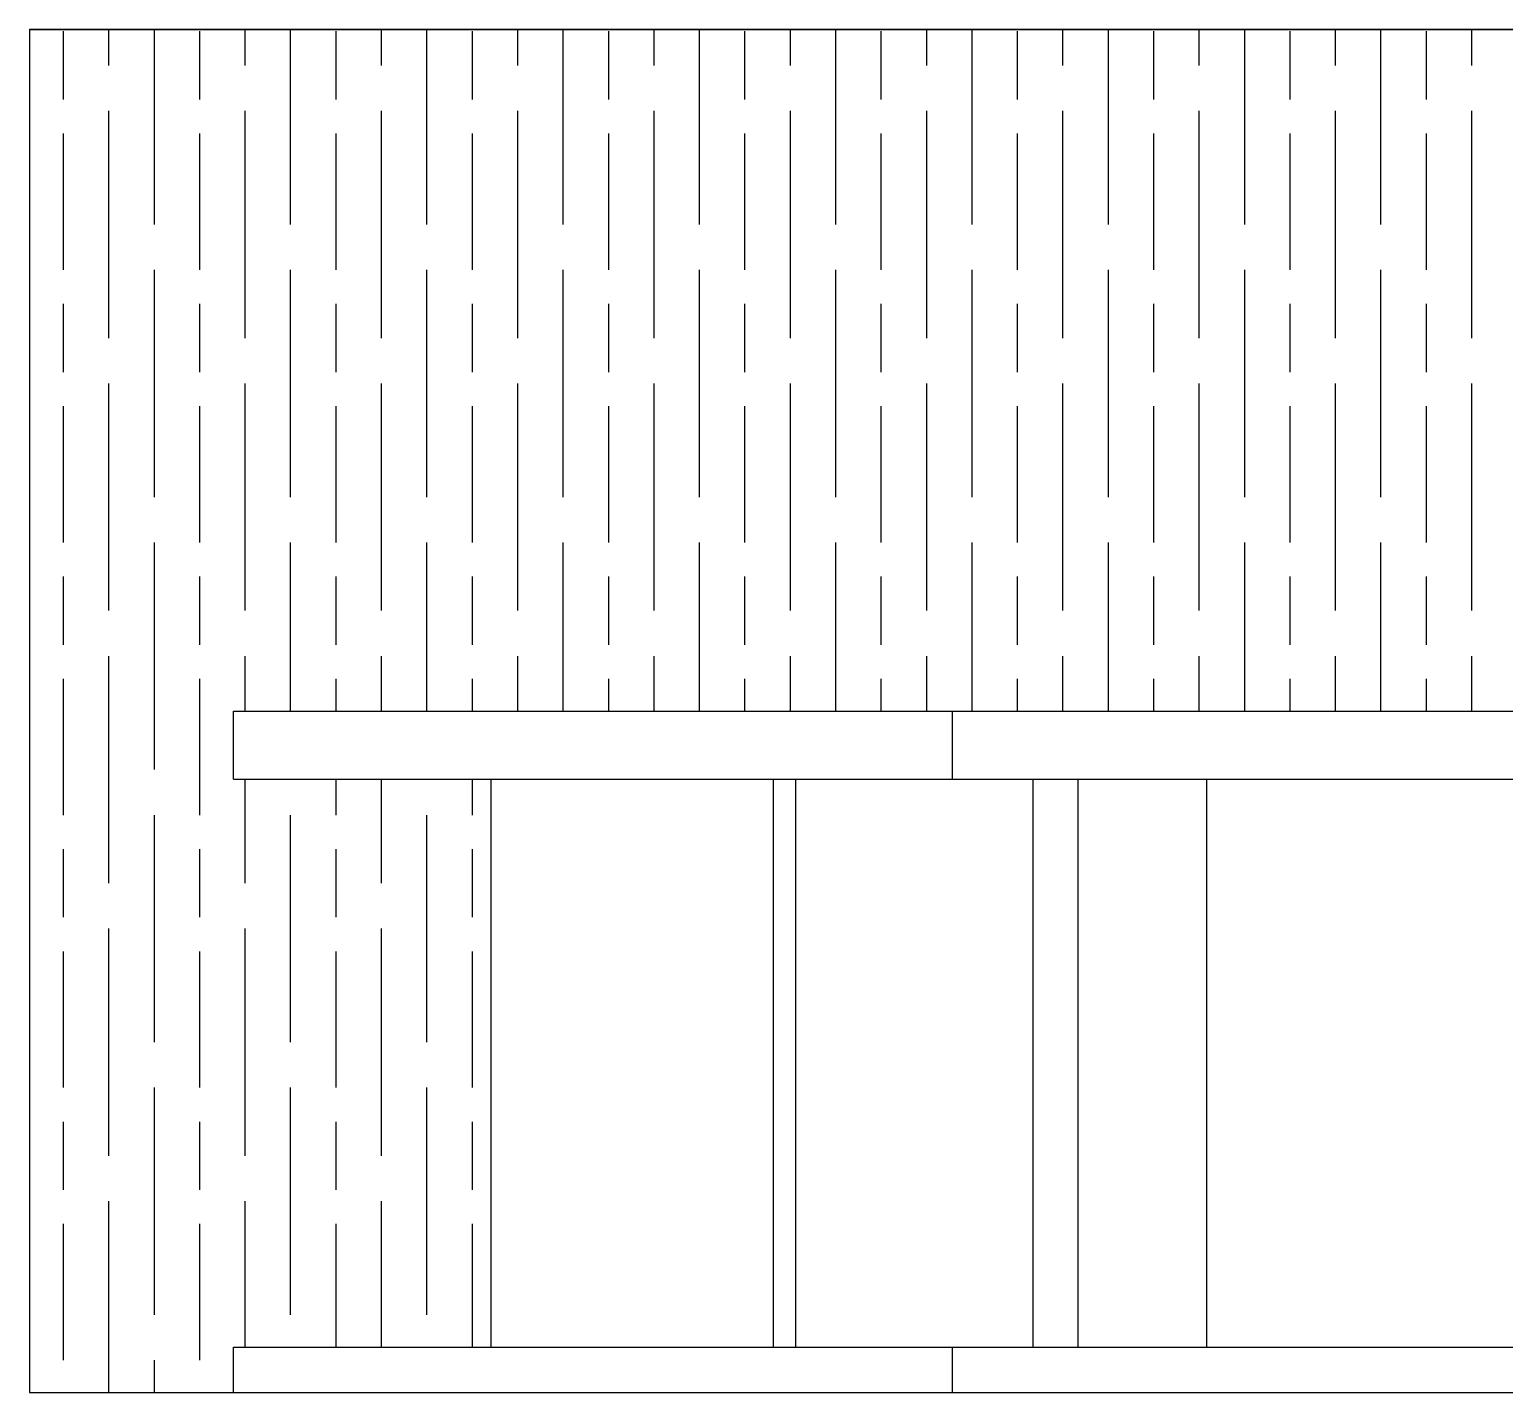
# Model space of a CAD drawing. Header units: centimetres. Extents: x -3096 to 17897, y -3131 to 15798.
# Drawn here: x 4449 to 5099, y 11048 to 11648 of the extents above; entities that cross this region are included whole.
import ezdxf

# ---------------------------------------------------------------- set-up
doc = ezdxf.new("R2010")
doc.units = ezdxf.units.CM

msp = doc.modelspace()

# ---------------------------------------------------------------- hatches: boundary and pattern name
at = {"transparency": 33554508}
h = msp.add_hatch(dxfattribs=at)
h.set_pattern_fill('GOST_WOOD', color=256, scale=10)
h.set_pattern_definition([(90, (-7435.9, 8561.7), (60, -4e-15), [100, -20]), (90, (-7415.9, 8541.7), (60, -4e-15), [60, -15, 30, -15]), (90, (-7395.9, 8511.7), (60, -4e-15), [100, -20])])
h.paths.add_polyline_path([(4449.16, 11647.54), (4449.16, 11047.54), (4539.03, 11047.54), (4539.03, 11067.54), (4652.25, 11067.54), (4652.25, 11317.54), (4539.03, 11317.54), (4539.03, 11347.54), (6365.08, 11347.54), (6365.08, 11317.54), (6193.87, 11317.54), (6193.87, 11067.54), (6365.08, 11067.54), (6449.16, 11047.54), (6449.16, 11647.54)])

# ---------------------------------------------------------------- linework, layer by layer
for p, q in [((4449.16, 11647.54), (6449.16, 11647.54)), ((5429.93, 11647.54), (4449.16, 11647.54)), ((4449.16, 11647.54), (4449.16, 11047.54)), ((4855.47, 11317.54), (4855.47, 11347.54)), ((4539.03, 11317.54), (6365.08, 11317.54)), ((4652.25, 11317.54), (4652.25, 11067.54)), ((4776.5, 11317.54), (4776.5, 11067.54)), ((4786.44, 11317.54), (4786.44, 11067.54)), ((4890.82, 11317.54), (4890.82, 11067.54)), ((4910.7, 11317.54), (4910.7, 11067.54)), ((4967.31, 11317.54), (4967.31, 11067.54)), ((4855.47, 11047.54), (4855.47, 11067.54)), ((4449.16, 11047.54), (6449.16, 11047.54))]:
    msp.add_line(p, q)
for points in [[(4539.03, 11317.54), (4539.03, 11347.54), (6365.08, 11347.54), (6365.08, 11317.54)], [(4539.03, 11047.54), (4539.03, 11067.54), (6365.08, 11067.54), (6365.08, 11047.54)]]:
    msp.add_lwpolyline(points)

doc.saveas('drawing.dxf')
